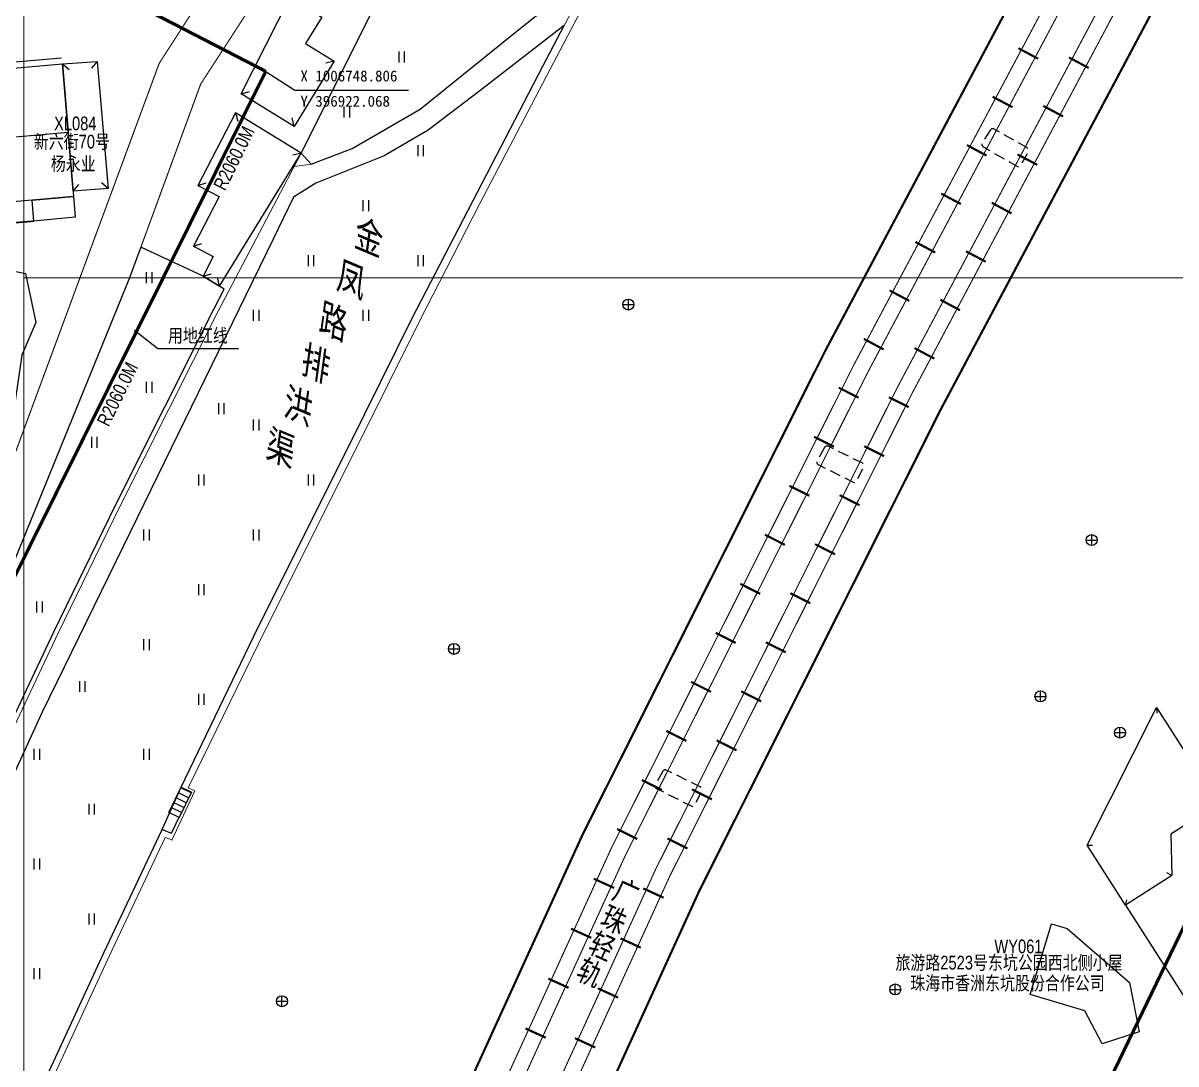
# Model space of a CAD drawing. Extents: x 396500 to 398250, y 1005980 to 1008200.
# Drawn here: x 396899.9 to 397005.1, y 1006658.4 to 1006753.2 of the extents above; entities that cross this region are included whole.
import ezdxf
from ezdxf.enums import TextEntityAlignment as Align

# ---------------------------------------------------------------- set-up
doc = ezdxf.new("R2010")
doc.units = 0
doc.header["$LTSCALE"] = 0.5
for name, pattern in [('X2', [10, 8, -2]), ('X3', [5, 4, -1]), ('X5', [3, 2, -1])]:
    doc.linetypes.add(name, pattern=pattern)
doc.layers.get('0').update_dxf_attribs({"linetype": 'CONTINUOUS'})
doc.layers.add('ASSIST', color=7, linetype='CONTINUOUS', plot=False)
for name, color, linetype in [('DLSS', 4, 'CONTINUOUS'), ('DMTZ', 3, 'CONTINUOUS'), ('GXYZ', 2, 'CONTINUOUS'), ('JMD', 6, 'CONTINUOUS'), ('SXSS', 5, 'CONTINUOUS'), ('ZBTZ', 3, 'CONTINUOUS'), ('权属人', 160, 'CONTINUOUS'), ('用地红线', 1, 'CONTINUOUS'), ('编号', 90, 'CONTINUOUS'), ('门牌号', 1, 'CONTINUOUS')]:
    doc.layers.add(name, color=color, linetype=linetype)
doc.layers.add('绘图层', color=6, linetype='CONTINUOUS', lineweight=5)
doc.styles.add('宋体', font='SIMSUN.TTF')
doc.styles.add('正等线体', font='simhei.ttf')
doc.styles.add('细等线体', font='长等线体_0.TTF', dxfattribs={"width": 0.8})
doc.styles.add('黑体', font='simhei.ttf')
doc.linetypes.add('10422', pattern='A,2,[150,AAA.SHX,S=1,R=0,X=0,Y=1],2,[177,AAA.SHX,S=1,R=0,X=0,Y=0.8],1e-09', length=4)
doc.linetypes.add('1161', pattern='A,0,[149,AAA.SHX,S=0.15,R=0,X=0,Y=0],-1.6', length=1.6)
doc.linetypes.add('443', pattern='A,5,[169,AAA.SHX,S=0.83,R=0,X=0,Y=0],5', length=10)
doc.linetypes.add('833', pattern='A,2,[150,AAA.SHX,S=0.8,R=0,X=0,Y=0.8],2,[150,AAA.SHX,S=2,R=0,X=0,Y=2],1e-11', length=4)

# ---------------------------------------------------------------- blocks, each defined once
blk = doc.blocks.new('gc043')
for p, q in [((-1, 0), (1, 0)), ((0, -1), (0, 1))]:
    blk.add_line(p, q)
blk.add_circle((0, 0), 1)
blk = doc.blocks.new('gc121')
for p, q in [((-0.5, -1), (-0.5, 1)), ((0.5, -1), (0.5, 1))]:
    blk.add_line(p, q)

msp = doc.modelspace()

# ---------------------------------------------------------------- linework, layer by layer
at = {"layer": 'ASSIST', "linetype": 'Continuous', "flags": 128}
for points in [[(396916.35, 1006730.15), (396910.69, 1006732.79), (396909.6, 1006729.83), (396891.57, 1006685.66), (396883.27, 1006670.75), (396870.12, 1006650.91), (396863.98, 1006637.41), (396851.46, 1006602.41), (396858.8, 1006600), (396862.67, 1006609.21), (396873.43, 1006634.13), (396882.69, 1006654.73), (396886.97, 1006664.08), (396890.93, 1006672.66), (396896.98, 1006685.54), (396902.77, 1006697.79), (396908.37, 1006709.28), (396917.35, 1006727.15), (396918.28, 1006728.96)], [(396915.3, 1006683.13), (396914.17, 1006680.81), (396913.24, 1006681.26), (396914.37, 1006683.58)]]:
    msp.add_lwpolyline(points, close=True, dxfattribs=at)
at = {"layer": 'DLSS', "linetype": 'Continuous', "flags": 128}
for points, const_width in [([(396945.69, 1006799.95), (396939.23, 1006788.75), (396935.53, 1006780.27), (396928.07, 1006766.05), (396916.14, 1006747.66), (396909.6, 1006729.83), (396891.57, 1006685.66), (396883.27, 1006670.75), (396870.12, 1006650.91), (396863.98, 1006637.41), (396850.6, 1006600)], 0.1), ([(396992.49, 1006749.96), (396990.69, 1006750.92)], 0.2), ([(396995.31, 1006750.07), (396997.1, 1006749.12)], 0.2), ([(396990.14, 1006745.55), (396988.34, 1006746.5)], 0.2), ([(396992.96, 1006745.66), (396994.76, 1006744.7)], 0.2), ([(396987.79, 1006741.13), (396986, 1006742.09)], 0.2), ([(396990.61, 1006741.24), (396992.41, 1006740.29)], 0.2), ([(396985.44, 1006736.72), (396983.65, 1006737.67)], 0.2), ([(396988.26, 1006736.83), (396990.06, 1006735.87)], 0.2), ([(396983.1, 1006732.3), (396981.3, 1006733.26)], 0.2), ([(396985.91, 1006732.41), (396987.71, 1006731.46)], 0.2), ([(396980.75, 1006727.89), (396978.95, 1006728.84)], 0.2), ([(396983.57, 1006728), (396985.36, 1006727.04)], 0.2), ([(396978.4, 1006723.47), (396976.6, 1006724.43)], 0.2), ([(396981.22, 1006723.59), (396983.02, 1006722.63)], 0.2), ([(396976.12, 1006719.07), (396974.31, 1006719.98)], 0.2), ([(396978.88, 1006719.12), (396980.7, 1006718.21)], 0.2), ([(396973.88, 1006714.6), (396972.06, 1006715.51)], 0.2), ([(396976.63, 1006714.65), (396978.45, 1006713.74)], 0.2), ([(396971.64, 1006710.13), (396969.82, 1006711.04)], 0.2), ([(396974.39, 1006710.19), (396976.21, 1006709.27)], 0.2), ([(396969.4, 1006705.66), (396967.58, 1006706.58)], 0.2), ([(396972.15, 1006705.72), (396973.97, 1006704.8)], 0.2), ([(396967.15, 1006701.19), (396965.33, 1006702.11)], 0.2), ([(396969.9, 1006701.25), (396971.72, 1006700.34)], 0.2), ([(396964.91, 1006696.72), (396963.09, 1006697.64)], 0.2), ([(396967.66, 1006696.78), (396969.48, 1006695.87)], 0.2), ([(396962.67, 1006692.26), (396960.85, 1006693.17)], 0.2), ([(396965.42, 1006692.31), (396967.24, 1006691.4)], 0.2), ([(396960.42, 1006687.79), (396958.6, 1006688.7)], 0.2), ([(396963.18, 1006687.84), (396964.99, 1006686.93)], 0.2), ([(396958.18, 1006683.32), (396956.36, 1006684.23)], 0.2), ([(396960.93, 1006683.37), (396962.75, 1006682.46)], 0.2), ([(396955.94, 1006678.85), (396954.12, 1006679.76)], 0.2), ([(396958.69, 1006678.9), (396960.51, 1006677.99)], 0.2), ([(396953.83, 1006674.39), (396951.98, 1006675.23)], 0.2), ([(396956.49, 1006674.35), (396958.34, 1006673.5)], 0.2), ([(396951.75, 1006669.84), (396949.9, 1006670.68)], 0.2), ([(396954.41, 1006669.8), (396956.26, 1006668.95)], 0.2), ([(396949.68, 1006665.29), (396947.83, 1006666.13)], 0.2), ([(396952.34, 1006665.25), (396954.19, 1006664.4)], 0.2), ([(396947.6, 1006660.74), (396945.75, 1006661.59)], 0.2), ([(396950.26, 1006660.7), (396952.11, 1006659.85)], 0.2)]:
    msp.add_lwpolyline(points, dxfattribs=dict(at, const_width=const_width))
at = {"layer": 'DLSS', "linetype": 'Continuous', "const_width": 0.2, "elevation": -27.35, "flags": 128}
for points in [[(397000, 1006748.81), (397006.63, 1006761.28), (397018.46, 1006782.53), (397028.44, 1006800)], [(397000, 1006773.64), (396996.26, 1006766.92), (396973.11, 1006723.4), (396950.96, 1006679.26), (396914.81, 1006600.01), (396914.8, 1006600)], [(396927.78, 1006600), (396961.61, 1006674.16), (396983.6, 1006717.98), (397000, 1006748.81)]]:
    msp.add_lwpolyline(points, dxfattribs=at)
at = {"layer": 'DLSS', "linetype": 'X3', "const_width": 0.1, "flags": 128}
msp.add_lwpolyline([(396915.98, 1006788.9), (396928.71, 1006791.15), (396932.28, 1006790.84), (396934.53, 1006789.49), (396934.83, 1006788.85), (396934.32, 1006786.92), (396933.58, 1006784.09), (396931.82, 1006779.7), (396912.36, 1006749.55), (396889.31, 1006687.22), (396880.97, 1006672.15), (396867.76, 1006652.22), (396861.49, 1006638.42), (396853.16, 1006615.16), (396848.14, 1006600.41), (396847.92, 1006600)], dxfattribs=at)
at = {"layer": 'DLSS', "color": 7, "linetype": 'X2', "const_width": 0.1, "elevation": -27.35, "flags": 128}
for points in [[(397000, 1006767.68), (396998.81, 1006765.54), (396975.69, 1006722.07), (396953.57, 1006678.01), (396917.99, 1006600)], [(396924.48, 1006600), (396925.04, 1006601.24), (396958.9, 1006675.46), (396980.94, 1006719.36), (397000, 1006755.2)]]:
    msp.add_lwpolyline(points, dxfattribs=at)
at = {"layer": 'DLSS', "linetype": 'X2', "const_width": 0.1, "elevation": -27.35, "flags": 128}
for points in [[(397000, 1006764.72), (396976.97, 1006721.41), (396954.87, 1006677.39), (396919.57, 1006600)], [(396922.9, 1006600), (396923.74, 1006601.83), (396957.61, 1006676.08), (396979.66, 1006720.02), (397000, 1006758.26)]]:
    msp.add_lwpolyline(points, dxfattribs=at)
at = {"layer": 'DLSS', "linetype": 'X5', "flags": 128}
for points, elevation in [([(396988.14, 1006743.47), (396987.37, 1006742.24, 0.393156), (396987.53, 1006741.91), (396990.62, 1006740.13), (396990.73, 1006740.11), (396990.88, 1006740.21), (396991.62, 1006741.51), (396991.64, 1006741.61), (396991.56, 1006741.79), (396991.47, 1006741.86), (396988.48, 1006743.55, 0.399848)], 14.24), ([(396973.01, 1006714.53), (396972.31, 1006713.26, 0.393156), (396972.49, 1006712.94), (396975.68, 1006711.35), (396975.79, 1006711.33), (396975.93, 1006711.45), (396976.59, 1006712.78), (396976.61, 1006712.89), (396976.52, 1006713.06), (396976.43, 1006713.12), (396973.34, 1006714.64, 0.399848)], 14.3), ([(396958.26, 1006685.02), (396957.56, 1006683.75, 0.393156), (396957.74, 1006683.43), (396960.93, 1006681.84), (396961.04, 1006681.82), (396961.18, 1006681.94), (396961.85, 1006683.27), (396961.86, 1006683.38), (396961.77, 1006683.55), (396961.68, 1006683.61), (396958.59, 1006685.13, 0.399848)], 14.12)]:
    msp.add_lwpolyline(points, format="xyb", close=True, dxfattribs=dict(at, elevation=elevation))
at = {"layer": 'DMTZ', "linetype": '10422', "lineweight": 0}
for points in [[(396956.03, 1006800), (396954.21, 1006796.32), (396942.29, 1006774.1), (396940.17, 1006770.26), (396931.43, 1006753.65), (396925.31, 1006741.34), (396917.72, 1006726.96), (396908.74, 1006709.09), (396903.14, 1006697.61), (396897.35, 1006685.36), (396891.31, 1006672.48), (396887.34, 1006663.9), (396883.06, 1006654.56), (396873.81, 1006633.97), (396863.05, 1006609.04), (396859.25, 1006600)], [(396973.61, 1006797.31), (396973.37, 1006796.08), (396968.11, 1006786.7), (396961.31, 1006774.06), (396954.46, 1006761.34), (396947.99, 1006749.01), (396941.6, 1006736.78), (396936.08, 1006726.05), (396930.31, 1006714.45), (396922.01, 1006697.88), (396915, 1006683.52), (396915.59, 1006683.23), (396913.52, 1006678.76), (396913.26, 1006678.87), (396912.91, 1006679), (396907.82, 1006668.24), (396901.56, 1006654.7), (396897.22, 1006645.32), (396889.42, 1006627.82), (396883.73, 1006615.05), (396878.65, 1006602.55), (396877.31, 1006600)], [(396914.37, 1006683.58), (396921.37, 1006698.15), (396929.66, 1006714.72), (396935.43, 1006726.32), (396940.94, 1006737.04), (396947.34, 1006749.27), (396953.81, 1006761.59), (396960.66, 1006774.31), (396964.08, 1006780.73), (396972.73, 1006796.36), (396973.16, 1006797.39), (396973.04, 1006797.45)]]:
    msp.add_lwpolyline(points, dxfattribs=at)
at = {"layer": 'DMTZ', "linetype": '10422', "flags": 128}
msp.add_lwpolyline([(396903.46, 1006750.01), (396890.75, 1006748.93), (396891.82, 1006736.27)], dxfattribs=at)
at = {"layer": 'DMTZ', "linetype": '10422'}
msp.add_lwpolyline([(396876.65, 1006600), (396878.12, 1006602.76), (396883.21, 1006615.26), (396888.91, 1006628.05), (396896.71, 1006645.55), (396901.05, 1006654.93), (396907.31, 1006668.48), (396912.62, 1006679.71), (396913.47, 1006679.39), (396914.18, 1006680.83)], dxfattribs=at)
at = {"layer": 'JMD', "linetype": 'Continuous'}
for p, q in [((396903.53, 1006749.49, 30.61), (396904.14, 1006748.97, 15.57)), ((396906.71, 1006749.71, 30.6), (396906.19, 1006749.1, 15.57)), ((396928.32, 1006749.73, 30.61), (396927.54, 1006749.55, 15.57)), ((396919.82, 1006746.75, 29.44), (396920.59, 1006746.97, 15.57)), ((396919.32, 1006745.04, 30.11), (396919.53, 1006744.27, 15.57)), ((396924.67, 1006743.78, 15.57), (396924.49, 1006744.56, 15.57)), ((396925.31, 1006741.34, 15.57), (396924.54, 1006741.16, 15.57)), ((396904.51, 1006737.9, 15.57), (396905.03, 1006738.51, 15.57)), ((396907.69, 1006738.13, 15.57), (396907.08, 1006738.65, 15.57)), ((396915.88, 1006738.41, 29.6), (396916.64, 1006738.65, 15.57)), ((396915.48, 1006732.87, 29.58), (396916.24, 1006733.11, 15.57)), ((396916.35, 1006730.15, 28.53), (396917.12, 1006730.37, 15.57)), ((396917.85, 1006729.23, 29.27), (396917.67, 1006730.01, 15.57)), ((397003.28, 1006690.83), (397003.31, 1006690.33)), ((396914.82, 1006682.16), (396913.89, 1006682.61)), ((396915.04, 1006682.61), (396914.11, 1006683.06)), ((396915.26, 1006683.06), (396914.33, 1006683.51)), ((396914.39, 1006681.26), (396913.46, 1006681.71)), ((396914.6, 1006681.71), (396913.68, 1006682.16)), ((396914.17, 1006680.81), (396913.24, 1006681.26)), ((396996.95, 1006678.28), (396997.45, 1006678.3)), ((397004.67, 1006675.52), (397004.23, 1006675.76)), ((397000.45, 1006672.82), (397000.56, 1006673.31))]:
    msp.add_line(p, q, dxfattribs=at)
at = {"layer": 'JMD', "linetype": 'Continuous', "flags": 128}
for points, elevation in [([(396919.82, 1006746.75), (396924.25, 1006755.55), (396927.17, 1006753.76), (396925.69, 1006751.34), (396928.32, 1006749.73), (396924.67, 1006743.78)], 14.82), ([(396892.51, 1006748.51), (396903.53, 1006749.49), (396904.55, 1006737.39), (396893.5, 1006736.43)], 15.57), ([(396903.53, 1006749.49), (396906.71, 1006749.71), (396907.69, 1006738.13), (396904.51, 1006737.9)], 15.57), ([(396919.32, 1006745.04), (396915.88, 1006738.41), (396917.82, 1006737.4), (396915.48, 1006732.87), (396917.27, 1006731.94), (396916.35, 1006730.15), (396917.85, 1006729.23), (396925.31, 1006741.34)], 15.49), ([(396904.55, 1006737.39), (396904.69, 1006735.52), (396900.92, 1006735.16), (396900.78, 1006737.07)], 15.57), ([(397000.45, 1006672.82), (397019.45, 1006643.16), (397029.64, 1006649.69), (397008.91, 1006682.05), (397004.58, 1006679.28), (397004.67, 1006675.52)], 34.45), ([(396996.74, 1006663.18), (396991.75, 1006664.69), (396993.71, 1006671.12), (396995.13, 1006670.69), (397000.83, 1006665.77), (397001.71, 1006661.28), (396998.34, 1006660.18)], 15.97)]:
    msp.add_lwpolyline(points, close=True, dxfattribs=dict(at, elevation=elevation))
for points, elevation in [([(396893.02, 1006742.3), (396904.05, 1006743.28)], 15.57), ([(397008.91, 1006682.05), (397004.58, 1006679.28), (397004.67, 1006675.52), (397000.45, 1006672.82), (396996.95, 1006678.28), (397003.28, 1006690.83), (397008.91, 1006682.05)], 34.45)]:
    msp.add_lwpolyline(points, dxfattribs=dict(at, elevation=elevation))
at = {"layer": 'JMD', "color": 6, "linetype": '443', "const_width": 0.15, "elevation": 30.44, "flags": 128}
msp.add_lwpolyline([(396898.31, 1006734.94), (396900.92, 1006735.16)], dxfattribs=at)
at = {"layer": 'JMD', "linetype": 'Continuous', "flags": 128}
for points in [[(396913.24, 1006681.26), (396914.37, 1006683.58)], [(396915.3, 1006683.13), (396914.17, 1006680.81)]]:
    msp.add_lwpolyline(points, dxfattribs=at)
at = {"layer": 'SXSS', "linetype": '833', "lineweight": 0, "flags": 128}
for points in [[(396967.78, 1006800.18), (396966.99, 1006793.9), (396964.52, 1006784.99), (396963.14, 1006782.42), (396949.24, 1006756.61), (396947.47, 1006754.47), (396945, 1006752.5), (396936.15, 1006745.35), (396929.95, 1006741.79), (396926.2, 1006740.36), (396924.68, 1006740.14)], [(396869.28, 1006600), (396869.29, 1006600.02), (396870.7, 1006604.08), (396871.29, 1006605.82), (396871.71, 1006606.23), (396875.44, 1006608.24), (396878.68, 1006610.73), (396879.99, 1006612.23), (396883.98, 1006621.11), (396884.49, 1006623.95), (396884.83, 1006627.6), (396884.24, 1006632.62), (396882.32, 1006641.8), (396881.74, 1006643.93), (396881.21, 1006645.22), (396881.41, 1006646.55), (396888.09, 1006660.8), (396901.65, 1006690.34), (396909.09, 1006705.58), (396922.76, 1006733.53), (396924.59, 1006737.35), (396926.63, 1006738.62), (396932.86, 1006741.12), (396936.87, 1006743.44), (396941.58, 1006747.04), (396949.29, 1006752.99)]]:
    msp.add_lwpolyline(points, dxfattribs=at)
at = {"layer": 'ZBTZ', "linetype": 'Continuous', "flags": 128}
for points in [[(396956.03, 1006800), (396954.21, 1006796.32), (396942.29, 1006774.1), (396940.17, 1006770.26), (396931.43, 1006753.65), (396925.31, 1006741.34), (396926.2, 1006740.36), (396929.95, 1006741.79), (396936.15, 1006745.35), (396945, 1006752.5), (396947.47, 1006754.47), (396949.24, 1006756.61), (396963.14, 1006782.42), (396964.52, 1006784.99), (396966.99, 1006793.9), (396967.76, 1006800)], [(396896.71, 1006645.55), (396901.05, 1006654.93), (396907.31, 1006668.48), (396912.62, 1006679.71), (396914.33, 1006683.51), (396921.37, 1006698.15), (396929.66, 1006714.72), (396935.43, 1006726.32), (396947.34, 1006749.27), (396949.29, 1006752.99), (396941.58, 1006747.04), (396936.87, 1006743.44), (396932.86, 1006741.12), (396926.63, 1006738.62), (396924.59, 1006737.35), (396922.76, 1006733.53), (396909.09, 1006705.58), (396901.65, 1006690.34), (396888.09, 1006660.8)]]:
    msp.add_lwpolyline(points, dxfattribs=at)
at = {"layer": 'ZBTZ', "linetype": '1161', "elevation": 15.57, "flags": 128}
msp.add_lwpolyline([(396895.78, 1006730.8), (396897.81, 1006730.87), (396900.16, 1006730.38), (396901.12, 1006725.93), (396899.83, 1006722.95), (396899.06, 1006717.76), (396896.99, 1006716.78)], dxfattribs=at)
at = {"layer": '用地红线', "linetype": 'Continuous', "const_width": 0.3, "flags": 128}
msp.add_lwpolyline([(396896.97, 1006409.31, -0.090189), (397228.69, 1007024.03), (397387.8, 1007222.91), (397401.3, 1007212.11), (397426.33, 1007243.38), (397412.82, 1007254.19), (397549.49, 1007427.16), (397597.06, 1007408.49), (397590.11, 1007392.96), (397593.63, 1007391.18), (397580.3, 1007365.5), (397677.78, 1007288.14), (397658.98, 1007180.18), (397680.1, 1007163.58), (397691.21, 1007135.06, -0.057003), (397648.05, 1007084.95), (397357.5, 1006816.5, 0.141668), (397271.32, 1006673.86), (397185.66, 1006354.4)], format="xyb", dxfattribs=at)
msp.add_lwpolyline([(396922.07, 1006748.81, 0.022215), (396845.51, 1006582.63), (396769.17, 1006614.02), (396685.77, 1006676.49), (396790.69, 1006816.56)], format="xyb", close=True, dxfattribs=at)
at = {"layer": '用地红线', "linetype": 'Continuous', "flags": 128}
msp.add_lwpolyline([(396922.07, 1006748.81), (396924.73, 1006747.09), (396935.07, 1006747.09)], dxfattribs=at)
at = {"layer": '用地红线', "linetype": 'Continuous', "elevation": -15.98, "flags": 128}
msp.add_lwpolyline([(396910.1, 1006725.23), (396912.24, 1006723.54), (396919.57, 1006723.54)], dxfattribs=at)
at = {"layer": '绘图层', "linetype": 'Continuous', "flags": 128}
for points in [[(396900, 1007130), (396900, 1006730), (397300, 1006730), (397300, 1007130)], [(396500, 1006840), (396500, 1006440), (396900, 1006440), (396900, 1006840)], [(396900, 1006730), (396900, 1006330), (397300, 1006330), (397300, 1006730)]]:
    msp.add_lwpolyline(points, close=True, dxfattribs=at)

# ---------------------------------------------------------------- block references
at = {"layer": 'GXYZ', "linetype": 'Continuous', "xscale": 0.5, "yscale": 0.5}
for p in [(396955.13, 1006727.56, 14.86), (396997.37, 1006706.09, 14.84), (396939.23, 1006696.18, 14.76), (396992.7, 1006691.85, 14.85), (396999.95, 1006688.55, 15.87), (396979.46, 1006665.14, 14.69), (396923.55, 1006664.07, 14.59)]:
    msp.add_blockref('gc043', p, dxfattribs=at)
at = {"layer": 'ZBTZ', "linetype": 'Continuous', "xscale": 0.5, "yscale": 0.5}
for p in [(396934.47, 1006750.11), (396929.47, 1006745.11), (396936.21, 1006741.57), (396931.21, 1006736.57), (396926.21, 1006731.57), (396936.21, 1006731.57), (396911.46, 1006730), (396921.21, 1006726.57), (396931.21, 1006726.57), (396911.46, 1006720), (396918.03, 1006718.08), (396921.21, 1006716.57), (396906.46, 1006715), (396916.21, 1006711.57), (396926.21, 1006711.57), (396911.21, 1006706.57), (396921.21, 1006706.57), (396916.21, 1006701.57), (396901.46, 1006700), (396911.21, 1006696.57), (396905.36, 1006692.75), (396916.21, 1006691.57), (396901.21, 1006686.57), (396911.21, 1006686.57), (396906.21, 1006681.57), (396901.21, 1006676.57), (396906.21, 1006671.57), (396901.21, 1006666.57)]:
    msp.add_blockref('gc121', p, dxfattribs=at)

# ---------------------------------------------------------------- texts
at = {"layer": 'DLSS', "linetype": 'Continuous', "insert": (396954.35, 1006675.31), "char_height": 2, "width": 0.8, "attachment_point": 1, "rotation": 335.5831, "line_spacing_factor": 0.8, "style": '正等线体'}
msp.add_mtext('{\\W0.8;广珠轻轨}', dxfattribs=at)
at = {"layer": 'SXSS', "linetype": 'Continuous', "insert": (396931.01, 1006735.26), "char_height": 2.5, "width": 3.1786, "attachment_point": 1, "rotation": 337.2895, "style": '宋体'}
msp.add_mtext('{\\Q-15;\\W0.8;金\\P凤\\P路\\P排\\P洪\\P渠}', dxfattribs=at)
at = {"layer": '权属人', "linetype": 'Continuous', "char_height": 1.25, "attachment_point": 1, "style": '细等线体'}
for s, width, insert, own_width in [('杨永业', 1.5156, (396902.47, 1006741.01), 4.3947), ('珠海市香洲东坑股份合作公司', 2.4705, (396980.83, 1006666.34), 19.4252)]:
    msp.add_mtext_dynamic_manual_height_columns(s, width=width, gutter_width=1, heights=[0], dxfattribs=dict(at, insert=insert)).dxf.set("width", own_width)
at = {"layer": '用地红线', "linetype": 'Continuous', "style": '黑体'}
msp.add_text('X 1006748.806', height=1, dxfattribs=at).set_placement((396925.23, 1006747.59), align=Align.BOTTOM_LEFT)
msp.add_text('Y 396922.068', height=1, dxfattribs=at).set_placement((396925.23, 1006746.59), align=Align.TOP_LEFT)
at = {"layer": '用地红线', "linetype": 'Continuous', "insert": (396913.15, 1006725.36, -15.98), "char_height": 1.25, "attachment_point": 1, "style": '细等线体'}
msp.add_mtext_dynamic_manual_height_columns('用地红线', width=3.9803, gutter_width=1, heights=[0], dxfattribs=at).dxf.set("width", 9.1618)
at = {"layer": '用地红线', "linetype": 'Continuous', "insert": (396906.62, 1006716.91, 24), "char_height": 1.25, "attachment_point": 1, "rotation": 63.7381, "style": '细等线体'}
msp.add_mtext_dynamic_manual_height_columns('\\pt1.8;R2060.0M', width=9.8721, gutter_width=1, heights=[0.632], dxfattribs=at).dxf.set("width", 11.8372)
at = {"layer": '编号', "linetype": 'Continuous', "char_height": 1.25, "attachment_point": 1, "style": '细等线体'}
for s, width, insert in [('XL084', 2.4595, (396902.77, 1006744.69)), ('WY061', 0.9323, (396988.5, 1006669.69))]:
    msp.add_mtext_dynamic_manual_height_columns(s, width=width, gutter_width=1, heights=[0], dxfattribs=dict(at, insert=insert))
at = {"layer": '门牌号', "linetype": 'Continuous', "insert": (396917.24, 1006738.41, 24), "char_height": 1.25, "attachment_point": 1, "rotation": 63.7381, "style": '细等线体'}
msp.add_mtext_dynamic_manual_height_columns('\\pt1.8;R2060.0M', width=9.8721, gutter_width=1, heights=[0.632], dxfattribs=at).dxf.set("width", 11.8372)
at = {"layer": '门牌号', "linetype": 'Continuous', "char_height": 1.25, "attachment_point": 1, "style": '细等线体'}
for s, width, heights, insert, own_width in [('新六街70号', 4.8774, [0], (396900.92, 1006743.03), 6.9001), ('\\pt1.8;旅游路2523号东坑公园西北侧小屋', 9.8721, [0.632], (396979.48, 1006668.21), 20.3749)]:
    msp.add_mtext_dynamic_manual_height_columns(s, width=width, gutter_width=1, heights=heights, dxfattribs=dict(at, insert=insert)).dxf.set("width", own_width)

doc.saveas('drawing.dxf')
